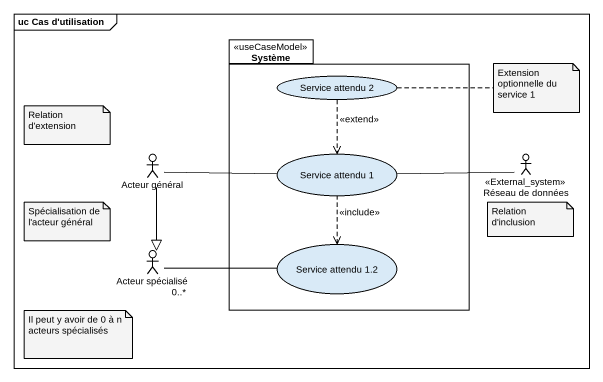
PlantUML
@startuml
mainframe uc Cas d'utilisation
package Système <<useCaseModel>> {
  usecase "Service attendu 2" as Service_attendu_2
  usecase "Service attendu 1" as Service_attendu_1
  usecase "Service attendu 1.2" as Service_attendu_1_2
}
actor "Acteur général" as Acteur_général
actor "Réseau de données" as Réseau_de_données <<External_system>>
actor "Acteur spécialisé" as Acteur_spécialisé
Service_attendu_2 ..> Service_attendu_1 : <<extend>>
Acteur_général -right- Service_attendu_1
Acteur_général --|> Acteur_spécialisé
Service_attendu_1 ..> Service_attendu_1_2 : <<include>>
Réseau_de_données -left- Service_attendu_1
Service_attendu_1_2 -left- "0..*" Acteur_spécialisé
note right of Service_attendu_2 : Extension optionnelle du service 1
note as N2
  Relation d'extension
end note
note as N3
  Spécialisation de l'acteur général
end note
note as N4
  Relation d'inclusion
end note
note as N5
  Il peut y avoir de 0 à n acteurs spécialisés
end note
@enduml
